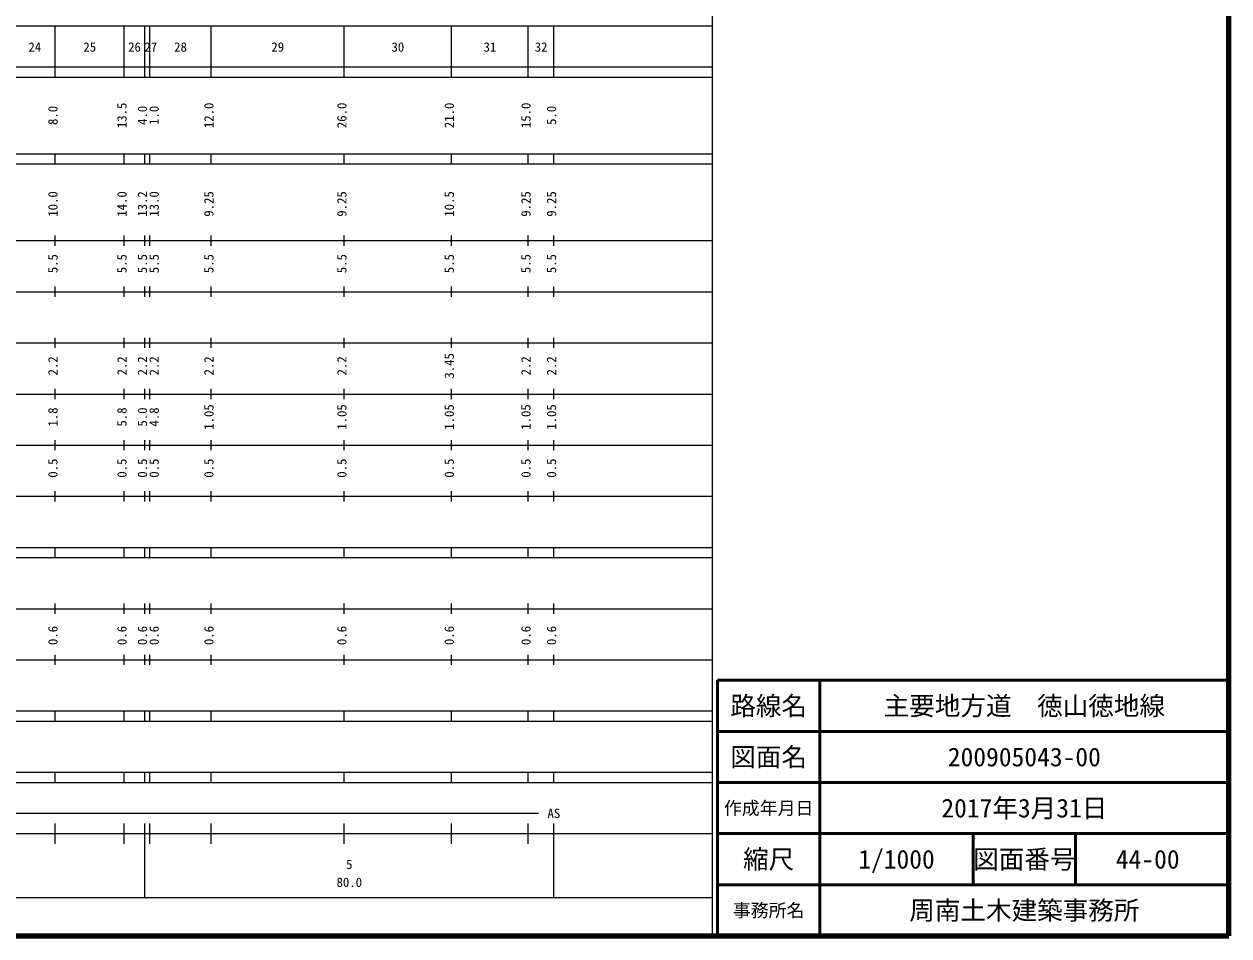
# Model space of a CAD drawing. Units: millimetres on the paper, enlarged 1000 times. Extents: x 40000 to 680000, y 20000 to 380000.
# Drawn here: x 444407 to 680000, y 20000 to 198357 of the extents above; entities that cross this region are included whole.
import ezdxf
from ezdxf.enums import TextEntityAlignment as Align

# ---------------------------------------------------------------- set-up
doc = ezdxf.new("R2010")
doc.units = ezdxf.units.MM
doc.header["$LTSCALE"] = 1000
for name, color, linetype, lineweight in [('M-TTL', 2, 'Continuous', 140), ('M-TTL-BAND', 7, 'Continuous', 25), ('M-TTL-FRAM', 2, 'Continuous', 50), ('M-TTL-LINE', 7, 'Continuous', 50)]:
    doc.layers.add(name, color=color, linetype=linetype, lineweight=lineweight)
doc.layers.add('M-TTL-TXT', color=7, linetype='Continuous')
doc.styles.add('ＭＳ ゴシック', font='')
doc.styles.get('ＭＳ ゴシック').set_extended_font_data('MS Gothic')

msp = doc.modelspace()

# ---------------------------------------------------------------- linework, layer by layer
at = {"layer": 'M-TTL'}
for p, q in [((680000, 20000), (680000, 380000)), ((40000, 20000), (680000, 20000))]:
    msp.add_line(p, q, dxfattribs=at)
at = {"layer": 'M-TTL-BAND'}
for p, q in [((579000, 20000), (579000, 370000)), ((68000, 198000), (579000, 198000)), ((450500, 188000), (450500, 198000)), ((464000, 188000), (464000, 198000)), ((468000, 188000), (468000, 198000)), ((469000, 188000), (469000, 198000)), ((481000, 188000), (481000, 198000)), ((507000, 188000), (507000, 198000)), ((528000, 188000), (528000, 198000)), ((543000, 188000), (543000, 198000)), ((548000, 188000), (548000, 198000)), ((40000, 190000), (579000, 190000)), ((40000, 188000), (579000, 188000)), ((40000, 173000), (579000, 173000)), ((450500, 171000), (450500, 173000)), ((464000, 171000), (464000, 173000)), ((468000, 171000), (468000, 173000)), ((469000, 171000), (469000, 173000)), ((481000, 171000), (481000, 173000)), ((507000, 171000), (507000, 173000)), ((528000, 171000), (528000, 173000)), ((543000, 171000), (543000, 173000)), ((548000, 171000), (548000, 173000)), ((40000, 171000), (579000, 171000)), ((40000, 156000), (579000, 156000)), ((450500, 155000), (450500, 157000)), ((464000, 155000), (464000, 157000)), ((468000, 155000), (468000, 157000)), ((469000, 155000), (469000, 157000)), ((481000, 155000), (481000, 157000)), ((507000, 155000), (507000, 157000)), ((528000, 155000), (528000, 157000)), ((543000, 155000), (543000, 157000)), ((548000, 155000), (548000, 157000)), ((450500, 145000), (450500, 147000)), ((464000, 145000), (464000, 147000)), ((468000, 145000), (468000, 147000)), ((469000, 145000), (469000, 147000)), ((481000, 145000), (481000, 147000)), ((507000, 145000), (507000, 147000)), ((528000, 145000), (528000, 147000)), ((543000, 145000), (543000, 147000)), ((548000, 145000), (548000, 147000)), ((46000, 146000), (579000, 146000)), ((450500, 135000), (450500, 137000)), ((464000, 135000), (464000, 137000)), ((468000, 135000), (468000, 137000)), ((469000, 135000), (469000, 137000)), ((481000, 135000), (481000, 137000)), ((507000, 135000), (507000, 137000)), ((528000, 135000), (528000, 137000)), ((543000, 135000), (543000, 137000)), ((548000, 135000), (548000, 137000)), ((52000, 136000), (579000, 136000)), ((46000, 126000), (579000, 126000)), ((450500, 125000), (450500, 127000)), ((464000, 125000), (464000, 127000)), ((468000, 125000), (468000, 127000)), ((469000, 125000), (469000, 127000)), ((481000, 125000), (481000, 127000)), ((507000, 125000), (507000, 127000)), ((528000, 125000), (528000, 127000)), ((543000, 125000), (543000, 127000)), ((548000, 125000), (548000, 127000)), ((52000, 116000), (579000, 116000)), ((450500, 115000), (450500, 117000)), ((464000, 115000), (464000, 117000)), ((468000, 115000), (468000, 117000)), ((469000, 115000), (469000, 117000)), ((481000, 115000), (481000, 117000)), ((507000, 115000), (507000, 117000)), ((528000, 115000), (528000, 117000)), ((543000, 115000), (543000, 117000)), ((548000, 115000), (548000, 117000)), ((450500, 105000), (450500, 107000)), ((464000, 105000), (464000, 107000)), ((468000, 105000), (468000, 107000)), ((469000, 105000), (469000, 107000)), ((481000, 105000), (481000, 107000)), ((507000, 105000), (507000, 107000)), ((528000, 105000), (528000, 107000)), ((543000, 105000), (543000, 107000)), ((548000, 105000), (548000, 107000)), ((46000, 106000), (579000, 106000)), ((40000, 96000), (579000, 96000)), ((450500, 94000), (450500, 96000)), ((464000, 94000), (464000, 96000)), ((468000, 94000), (468000, 96000)), ((469000, 94000), (469000, 96000)), ((481000, 94000), (481000, 96000)), ((507000, 94000), (507000, 96000)), ((528000, 94000), (528000, 96000)), ((543000, 94000), (543000, 96000)), ((548000, 94000), (548000, 96000)), ((40000, 94000), (579000, 94000)), ((450500, 83000), (450500, 85000)), ((464000, 83000), (464000, 85000)), ((468000, 83000), (468000, 85000)), ((469000, 83000), (469000, 85000)), ((481000, 83000), (481000, 85000)), ((507000, 83000), (507000, 85000)), ((528000, 83000), (528000, 85000)), ((543000, 83000), (543000, 85000)), ((548000, 83000), (548000, 85000)), ((49000, 84000), (579000, 84000)), ((40000, 74000), (579000, 74000)), ((450500, 73000), (450500, 75000)), ((464000, 73000), (464000, 75000)), ((468000, 73000), (468000, 75000)), ((469000, 73000), (469000, 75000)), ((481000, 73000), (481000, 75000)), ((507000, 73000), (507000, 75000)), ((528000, 73000), (528000, 75000)), ((543000, 73000), (543000, 75000)), ((548000, 73000), (548000, 75000)), ((40000, 64000), (579000, 64000)), ((450500, 62000), (450500, 64000)), ((464000, 62000), (464000, 64000)), ((468000, 62000), (468000, 64000)), ((469000, 62000), (469000, 64000)), ((481000, 62000), (481000, 64000)), ((507000, 62000), (507000, 64000)), ((528000, 62000), (528000, 64000)), ((543000, 62000), (543000, 64000)), ((548000, 62000), (548000, 64000)), ((40000, 62000), (579000, 62000)), ((40000, 52000), (579000, 52000)), ((450500, 50000), (450500, 52000)), ((464000, 50000), (464000, 52000)), ((468000, 50000), (468000, 52000)), ((469000, 50000), (469000, 52000)), ((481000, 50000), (481000, 52000)), ((507000, 50000), (507000, 52000)), ((528000, 50000), (528000, 52000)), ((543000, 50000), (543000, 52000)), ((548000, 50000), (548000, 52000)), ((40000, 50000), (579000, 50000)), ((71000, 44000), (545000, 44000)), ((450500, 38000), (450500, 42000)), ((464000, 38000), (464000, 42000)), ((468000, 27500), (468000, 42000)), ((469000, 38000), (469000, 42000)), ((481000, 38000), (481000, 42000)), ((507000, 38000), (507000, 42000)), ((528000, 38000), (528000, 42000)), ((543000, 38000), (543000, 42000)), ((548000, 27500), (548000, 42000)), ((40000, 40000), (579000, 40000)), ((68000, 27500), (579000, 27500))]:
    msp.add_line(p, q, dxfattribs=at)
at = {"layer": 'M-TTL-FRAM'}
for p, q in [((680000, 70000), (580000, 70000)), ((580000, 70000), (580000, 20000))]:
    msp.add_line(p, q, dxfattribs=at)
at = {"layer": 'M-TTL-LINE'}
for p, q in [((600000, 70000), (600000, 20000)), ((680000, 60000), (580000, 60000)), ((680000, 50000), (580000, 50000)), ((680000, 40000), (580000, 40000)), ((630000, 40000), (630000, 30000)), ((650000, 40000), (650000, 30000)), ((680000, 30000), (580000, 30000))]:
    msp.add_line(p, q, dxfattribs=at)

# ---------------------------------------------------------------- texts
at = {"layer": 'M-TTL-BAND', "style": 'ＭＳ ゴシック'}
for s, p in [('24', (446500, 192405)), ('25', (457250, 192405)), ('26', (466000, 192405)), ('27', (469184, 192405)), ('28', (475000, 192405)), ('29', (494000, 192405)), ('30', (517500, 192405)), ('31', (535500, 192405)), ('32', (545500, 192405)), ('AS', (548000, 42500)), ('5', (508000, 32523)), ('80.0', (508000, 29033))]:
    msp.add_text(s, height=1833, dxfattribs=at).set_placement(p, align=Align.BOTTOM_CENTER)
for s, p in [('8.0', (451500, 180500)), ('13.5', (465000, 180500)), ('4.0', (469000, 180500)), ('1.0', (471291, 180500)), ('12.0', (482000, 180500)), ('26.0', (508000, 180500)), ('21.0', (529000, 180500)), ('15.0', (544000, 180500)), ('5.0', (549000, 180500)), ('10.0', (451500, 163174)), ('14.0', (465000, 163174)), ('13.2', (469000, 163174)), ('13.0', (471291, 163174)), ('9.25', (482000, 163174)), ('9.25', (508000, 163174)), ('10.5', (529000, 163174)), ('9.25', (544000, 163174)), ('9.25', (549000, 163174)), ('5.5', (451500, 151500)), ('5.5', (465000, 151500)), ('5.5', (469000, 151500)), ('5.5', (471291, 151500)), ('5.5', (482000, 151500)), ('5.5', (508000, 151500)), ('5.5', (529000, 151500)), ('5.5', (544000, 151500)), ('5.5', (549000, 151500)), ('2.2', (451500, 131500)), ('2.2', (465000, 131500)), ('2.2', (469000, 131500)), ('2.2', (471291, 131500)), ('2.2', (482000, 131500)), ('2.2', (508000, 131500)), ('3.45', (529000, 131500)), ('2.2', (544000, 131500)), ('2.2', (549000, 131500)), ('1.8', (451500, 121500)), ('5.8', (465000, 121500)), ('5.0', (469000, 121500)), ('4.8', (471291, 121500)), ('1.05', (482000, 121500)), ('1.05', (508000, 121500)), ('1.05', (529000, 121500)), ('1.05', (544000, 121500)), ('1.05', (549000, 121500)), ('0.5', (451500, 111500)), ('0.5', (465000, 111500)), ('0.5', (469000, 111500)), ('0.5', (471291, 111500)), ('0.5', (482000, 111500)), ('0.5', (508000, 111500)), ('0.5', (529000, 111500)), ('0.5', (544000, 111500)), ('0.5', (549000, 111500)), ('0.6', (451500, 78764)), ('0.6', (465000, 78764)), ('0.6', (469000, 78764)), ('0.6', (471291, 78764)), ('0.6', (482000, 78764)), ('0.6', (508000, 78764)), ('0.6', (529000, 78764)), ('0.6', (544000, 78764)), ('0.6', (549000, 78764))]:
    msp.add_text(s, height=1833, rotation=90, dxfattribs=at).set_placement(p, align=Align.BOTTOM_CENTER)
at = {"layer": 'M-TTL-TXT', "style": 'ＭＳ ゴシック'}
for s, height, p in [('路線名', 3666, (590000, 65000)), ('路線名', 3666, (590000, 65000)), ('主要地方道\u3000徳山徳地線', 3666, (640000, 65000)), ('図面名', 3666, (590000, 55000)), ('図面名', 3666, (590000, 55000)), ('200905043-00', 3666, (640000, 55000)), ('2017年3月31日', 3666, (640000, 45000)), ('作成年月日', 2566, (590000, 45000)), ('作成年月日', 2566, (590000, 45000)), ('縮尺', 3666, (590000, 35000)), ('縮尺', 3666, (590000, 35000)), ('1/1000', 3666, (615000, 35000)), ('図面番号', 3666, (640000, 35000)), ('図面番号', 3666, (640000, 35000)), ('44-00', 3666, (664125, 35000)), ('事務所名', 2566, (590000, 25000)), ('事務所名', 2566, (590000, 25000)), ('周南土木建築事務所', 3666, (640000, 25000))]:
    msp.add_text(s, height=height, dxfattribs=at).set_placement(p, align=Align.MIDDLE_CENTER)

doc.saveas('drawing.dxf')
